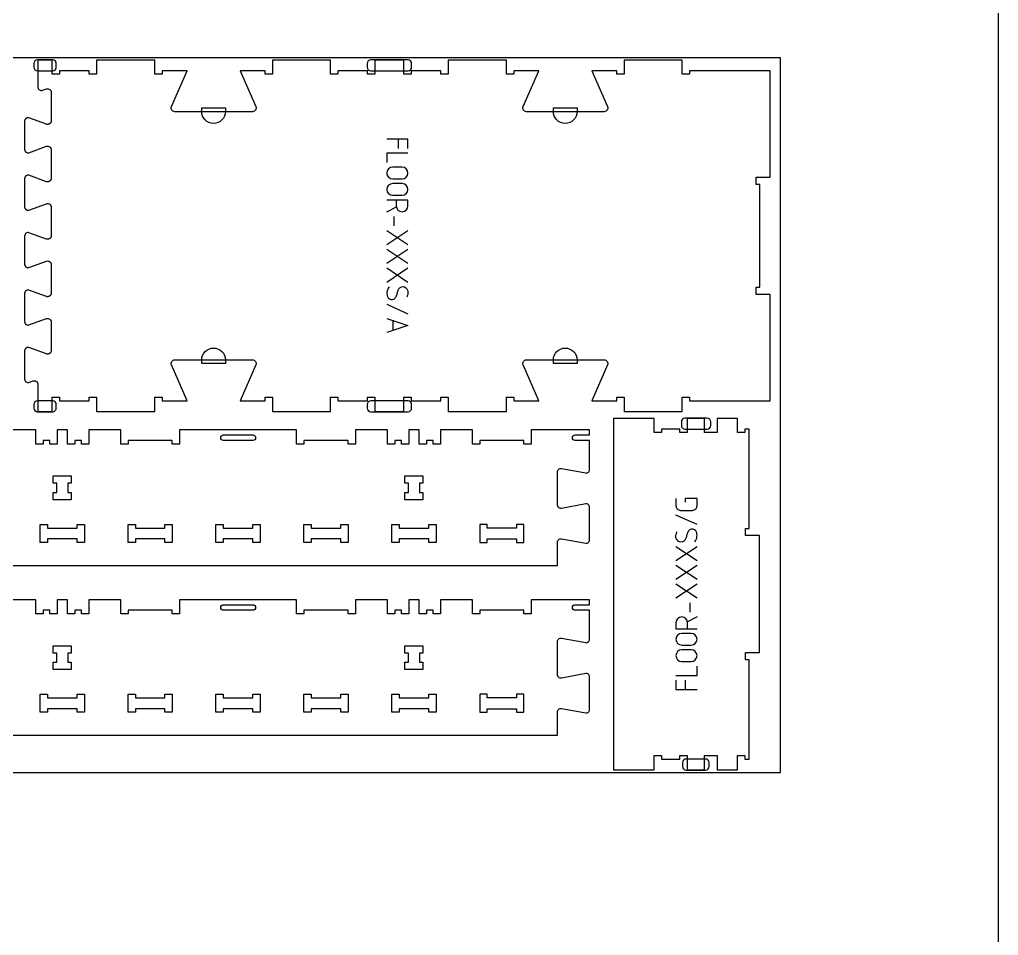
# Model space of a CAD drawing. Extents: x 0 to 12757, y 0 to 30003.
# Drawn here: x 1513 to 3183, y 10398 to 11961 of the extents above; entities that cross this region are included whole.
import ezdxf

# ---------------------------------------------------------------- set-up
doc = ezdxf.new("R2010")
doc.units = 0
for name, color, linetype in [('0_SHEET_SPRUCEPLY_2440X122', 1, 'CONTINUOUS'), ('1_ANYTOOL_1MMDEEP_LABELS_S', 2, 'CONTINUOUS'), ('3_ANYTOOL_CUTTHROUGH_INSID', 4, 'CONTINUOUS'), ('4_ANYTOOL_CUTTHROUGH_OUTSI', 5, 'CONTINUOUS'), ('5_ANYTOOL_HALF_MILL_9MM_IN', 70, 'CONTINUOUS'), ('DONOTCUT', 7, 'CONTINUOUS')]:
    doc.layers.add(name, color=color, linetype=linetype)

msp = doc.modelspace()

# ---------------------------------------------------------------- linework, layer by layer
at = {"layer": '0_SHEET_SPRUCEPLY_2440X122'}
msp.add_lwpolyline([(371.7, 11895.6), (371.7, 10675.6), (2811.7, 10675.6), (2811.7, 11895.6)], close=True, dxfattribs=at)
at = {"layer": '1_ANYTOOL_1MMDEEP_LABELS_S', "color": 2}
for points in [[(2176, 11740.9), (2176, 11756.9), (2140, 11756.9)], [(2160, 11740.9), (2160, 11756.9)], [(2176, 11732.9), (2140, 11732.9), (2140, 11716.9)], [(2140, 11632.9), (2156.2, 11641)], [(2152, 11624.9), (2152, 11608.9)], [(2140, 11576.9), (2176, 11600.9)], [(2140, 11600.9), (2176, 11576.9)], [(2140, 11544.9), (2176, 11568.9)], [(2140, 11568.9), (2176, 11544.9)], [(2140, 11512.9), (2176, 11536.9)], [(2140, 11536.9), (2176, 11512.9)], [(2140, 11474.9), (2176, 11458.9)], [(2140, 11450.9), (2176, 11438.9), (2140, 11426.9)], [(2150, 11447.6), (2150, 11430.2)], [(2669.2, 11099.2), (2633.2, 11115.2)], [(2669.2, 11037.2), (2633.2, 11061.2)], [(2669.2, 11061.2), (2633.2, 11037.2)], [(2669.2, 11005.2), (2633.2, 11029.2)], [(2669.2, 11029.2), (2633.2, 11005.2)], [(2669.2, 10973.2), (2633.2, 10997.2)], [(2669.2, 10997.2), (2633.2, 10973.2)], [(2657.2, 10949.2), (2657.2, 10965.2)], [(2669.2, 10941.2), (2653, 10933.1)], [(2633.2, 10841.2), (2669.2, 10841.2), (2669.2, 10857.2)], [(2633.2, 10833.2), (2633.2, 10817.2), (2669.2, 10817.2)], [(2649.2, 10833.2), (2649.2, 10817.2)]]:
    msp.add_lwpolyline(points, dxfattribs=at)
for points in [[(2150, 11708.9, 1), (2150, 11688.9), (2166, 11688.9, 1), (2166, 11708.9)], [(2150, 11680.9, 1), (2150, 11660.9), (2166, 11660.9, 1), (2166, 11680.9)], [(2659.2, 10893.2, 1), (2659.2, 10913.2), (2643.2, 10913.2, 1), (2643.2, 10893.2)], [(2659.2, 10865.2, 1), (2659.2, 10885.2), (2643.2, 10885.2, 1), (2643.2, 10865.2)]]:
    msp.add_lwpolyline(points, format="xyb", close=True, dxfattribs=at)
for points in [[(2156, 11652.9), (2156, 11642.9, 1), (2176, 11642.9), (2176, 11652.9), (2140, 11652.9)], [(2144, 11504.9, 0.136555), (2140.2, 11495.6, 0.071716), (2140.3, 11490.5, 0.133522), (2142.4, 11485.9, 0.344001), (2151.8, 11483.8, 0.153745), (2155.5, 11487.3, 0.071568), (2157.3, 11492, -0.00912), (2158.6, 11497.1, -0.090615), (2160.8, 11501.7, -0.340346), (2170.2, 11504.5, -0.284273), (2176, 11496.8, -0.092596), (2175.6, 11491.8, -0.017533), (2174, 11486.9)], [(2633.2, 11143.2), (2633.2, 11131.2, 0.414214), (2641.2, 11123.2), (2661.2, 11123.2, 0.414214), (2669.2, 11131.2), (2669.2, 11143.2), (2649.2, 11143.2), (2649.2, 11137.2)], [(2665.2, 11069.2, 0.136555), (2669.1, 11078.5, 0.071716), (2669, 11083.6, 0.133522), (2666.9, 11088.2, 0.344001), (2657.5, 11090.3, 0.153745), (2653.8, 11086.8, 0.071568), (2651.9, 11082.1, -0.00912), (2650.6, 11076.9, -0.090615), (2648.5, 11072.4, -0.340346), (2639.1, 11069.6, -0.284273), (2633.2, 11077.3, -0.092596), (2633.7, 11082.3, -0.017533), (2635.2, 11087.2)], [(2653.2, 10921.2), (2653.2, 10931.2, 1), (2633.2, 10931.2), (2633.2, 10921.2), (2669.2, 10921.2)]]:
    msp.add_lwpolyline(points, format="xyb", dxfattribs=at)
at = {"layer": '3_ANYTOOL_CUTTHROUGH_INSID', "color": 4}
for points in [[(1911.2, 11251.9, -1), (1911.2, 11242.4), (1861.2, 11242.4, -1), (1861.2, 11251.9)], [(1911.2, 10962.2, -1), (1911.2, 10952.7), (1861.2, 10952.7, -1), (1861.2, 10962.2)]]:
    msp.add_lwpolyline(points, format="xyb", close=True, dxfattribs=at)
for points in [[(1601.4, 11141.4), (1570.9, 11141.4), (1570.9, 11153.9), (1576.9, 11153.9), (1576.9, 11169.4), (1570.9, 11169.4), (1570.9, 11181.9), (1601.4, 11181.9), (1601.4, 11169.4), (1595.4, 11169.4), (1595.4, 11153.9), (1601.4, 11153.9)], [(2201.4, 11141.4), (2170.9, 11141.4), (2170.9, 11153.9), (2176.9, 11153.9), (2176.9, 11169.4), (2170.9, 11169.4), (2170.9, 11181.9), (2201.4, 11181.9), (2201.4, 11169.4), (2195.4, 11169.4), (2195.4, 11153.9), (2201.4, 11153.9)], [(1560.9, 11098.9), (1560.9, 11092.9), (1611.4, 11092.9), (1611.4, 11098.9), (1623.9, 11098.9), (1623.9, 11068.4), (1611.4, 11068.4), (1611.4, 11074.4), (1560.9, 11074.4), (1560.9, 11068.4), (1548.4, 11068.4), (1548.4, 11098.9)], [(1761.4, 11092.9), (1761.4, 11098.9), (1773.9, 11098.9), (1773.9, 11068.4), (1761.4, 11068.4), (1761.4, 11074.4), (1710.9, 11074.4), (1710.9, 11068.4), (1698.4, 11068.4), (1698.4, 11098.9), (1710.9, 11098.9), (1710.9, 11092.9)], [(1860.9, 11092.9), (1911.4, 11092.9), (1911.4, 11098.9), (1923.9, 11098.9), (1923.9, 11068.4), (1911.4, 11068.4), (1911.4, 11074.4), (1860.9, 11074.4), (1860.9, 11068.4), (1848.4, 11068.4), (1848.4, 11098.9), (1860.9, 11098.9)], [(2061.4, 11092.9), (2061.4, 11098.9), (2073.9, 11098.9), (2073.9, 11068.4), (2061.4, 11068.4), (2061.4, 11074.4), (2010.9, 11074.4), (2010.9, 11068.4), (1998.4, 11068.4), (1998.4, 11098.9), (2010.9, 11098.9), (2010.9, 11092.9)], [(2160.9, 11098.9), (2160.9, 11092.9), (2211.4, 11092.9), (2211.4, 11098.9), (2223.9, 11098.9), (2223.9, 11068.4), (2211.4, 11068.4), (2211.4, 11074.4), (2160.9, 11074.4), (2160.9, 11068.4), (2148.4, 11068.4), (2148.4, 11098.9)], [(2310.9, 11068.4), (2310.9, 11074.4), (2361.4, 11074.4), (2361.4, 11068.4), (2373.9, 11068.4), (2373.9, 11098.9), (2361.4, 11098.9), (2361.4, 11092.9), (2310.9, 11092.9), (2310.9, 11098.9), (2298.4, 11098.9), (2298.4, 11068.4)], [(1601.4, 10851.7), (1570.9, 10851.7), (1570.9, 10864.2), (1576.9, 10864.2), (1576.9, 10879.7), (1570.9, 10879.7), (1570.9, 10892.2), (1601.4, 10892.2), (1601.4, 10879.7), (1595.4, 10879.7), (1595.4, 10864.2), (1601.4, 10864.2)], [(2201.4, 10851.7), (2170.9, 10851.7), (2170.9, 10864.2), (2176.9, 10864.2), (2176.9, 10879.7), (2170.9, 10879.7), (2170.9, 10892.2), (2201.4, 10892.2), (2201.4, 10879.7), (2195.4, 10879.7), (2195.4, 10864.2), (2201.4, 10864.2)], [(1560.9, 10809.2), (1560.9, 10803.2), (1611.4, 10803.2), (1611.4, 10809.2), (1623.9, 10809.2), (1623.9, 10778.7), (1611.4, 10778.7), (1611.4, 10784.7), (1560.9, 10784.7), (1560.9, 10778.7), (1548.4, 10778.7), (1548.4, 10809.2)], [(1761.4, 10803.2), (1761.4, 10809.2), (1773.9, 10809.2), (1773.9, 10778.7), (1761.4, 10778.7), (1761.4, 10784.7), (1710.9, 10784.7), (1710.9, 10778.7), (1698.4, 10778.7), (1698.4, 10809.2), (1710.9, 10809.2), (1710.9, 10803.2)], [(1860.9, 10803.2), (1911.4, 10803.2), (1911.4, 10809.2), (1923.9, 10809.2), (1923.9, 10778.7), (1911.4, 10778.7), (1911.4, 10784.7), (1860.9, 10784.7), (1860.9, 10778.7), (1848.4, 10778.7), (1848.4, 10809.2), (1860.9, 10809.2)], [(2061.4, 10803.2), (2061.4, 10809.2), (2073.9, 10809.2), (2073.9, 10778.7), (2061.4, 10778.7), (2061.4, 10784.7), (2010.9, 10784.7), (2010.9, 10778.7), (1998.4, 10778.7), (1998.4, 10809.2), (2010.9, 10809.2), (2010.9, 10803.2)], [(2160.9, 10809.2), (2160.9, 10803.2), (2211.4, 10803.2), (2211.4, 10809.2), (2223.9, 10809.2), (2223.9, 10778.7), (2211.4, 10778.7), (2211.4, 10784.7), (2160.9, 10784.7), (2160.9, 10778.7), (2148.4, 10778.7), (2148.4, 10809.2)], [(2310.9, 10778.7), (2310.9, 10784.7), (2361.4, 10784.7), (2361.4, 10778.7), (2373.9, 10778.7), (2373.9, 10809.2), (2361.4, 10809.2), (2361.4, 10803.2), (2310.9, 10803.2), (2310.9, 10809.2), (2298.4, 10809.2), (2298.4, 10778.7)]]:
    msp.add_lwpolyline(points, close=True, dxfattribs=at)
at = {"layer": '4_ANYTOOL_CUTTHROUGH_OUTSI', "color": 5}
msp.add_lwpolyline([(1529.4, 11341.6), (1536.2, 11344.1, -0.522088), (1544.6, 11338.2), (1544.6, 11292.1), (1569.1, 11292.1), (1569.1, 11316.1), (1581.6, 11316.1), (1581.6, 11310.1), (1632.1, 11310.1), (1632.1, 11316.1), (1644.6, 11316.1), (1644.6, 11292.1), (1744.1, 11292.1), (1744.1, 11316.1), (1756.6, 11316.1), (1756.6, 11310.1), (1799, 11310.1), (1772.4, 11371.4), (1772.4, 11371.4, -0.539734), (1778.2, 11380.1), (1910.6, 11380.1, -0.539734), (1916.3, 11371.4), (1889.7, 11310.1), (1932.1, 11310.1), (1932.1, 11316.1), (1944.6, 11316.1), (1944.6, 11292.1), (2044.1, 11292.1), (2044.1, 11316.1), (2056.6, 11316.1), (2056.6, 11310.1), (2107.1, 11310.1), (2107.1, 11316.1), (2119.6, 11316.1), (2119.6, 11292.1), (2169.1, 11292.1), (2169.1, 11316.1), (2181.6, 11316.1), (2181.6, 11310.1), (2232.1, 11310.1), (2232.1, 11316.1), (2244.6, 11316.1), (2244.6, 11292.1), (2344.1, 11292.1), (2344.1, 11316.1), (2356.6, 11316.1), (2356.6, 11310.1), (2399, 11310.1), (2372.4, 11371.4), (2372.4, 11371.4, -0.539734), (2378.2, 11380.1), (2510.6, 11380.1, -0.539734), (2516.3, 11371.4), (2489.7, 11310.1), (2532.1, 11310.1), (2532.1, 11316.1), (2544.6, 11316.1), (2544.6, 11292.1), (2644.1, 11292.1), (2644.1, 11316.1), (2656.6, 11316.1), (2656.6, 11310.1), (2794.1, 11310.1), (2794.1, 11491.6), (2770.1, 11491.6), (2770.1, 11504.1), (2776.1, 11504.1), (2776.1, 11679.6), (2770.1, 11679.6), (2770.1, 11692.1), (2794.1, 11692.1), (2794.1, 11873.6), (2656.6, 11873.6), (2656.6, 11867.6), (2644.1, 11867.6), (2644.1, 11891.6), (2544.6, 11891.6), (2544.6, 11867.6), (2532.1, 11867.6), (2532.1, 11873.6), (2489.7, 11873.6), (2516.3, 11812.3), (2516.3, 11812.3, -0.539734), (2510.6, 11803.6), (2378.2, 11803.6, -0.539734), (2372.4, 11812.3), (2399, 11873.6), (2356.6, 11873.6), (2356.6, 11867.6), (2344.1, 11867.6), (2344.1, 11891.6), (2244.6, 11891.6), (2244.6, 11867.6), (2232.1, 11867.6), (2232.1, 11873.6), (2181.6, 11873.6), (2181.6, 11867.6), (2169.1, 11867.6), (2169.1, 11891.6), (2119.6, 11891.6), (2119.6, 11867.6), (2107.1, 11867.6), (2107.1, 11873.6), (2056.6, 11873.6), (2056.6, 11867.6), (2044.1, 11867.6), (2044.1, 11891.6), (1944.6, 11891.6), (1944.6, 11867.6), (1932.1, 11867.6), (1932.1, 11873.6), (1889.7, 11873.6), (1916.3, 11812.3), (1916.3, 11812.3, -0.539734), (1910.6, 11803.6), (1778.2, 11803.6, -0.539734), (1772.4, 11812.3), (1799, 11873.6), (1756.6, 11873.6), (1756.6, 11867.6), (1744.1, 11867.6), (1744.1, 11891.6), (1644.6, 11891.6), (1644.6, 11867.6), (1632.1, 11867.6), (1632.1, 11873.6), (1581.6, 11873.6), (1581.6, 11867.6), (1569.1, 11867.6), (1569.1, 11891.6), (1544.6, 11891.6), (1544.6, 11845.5), (1544.6, 11845.5, 0.522087), (1552.4, 11840.1), (1559.2, 11842.6), (1559.2, 11842.6), (1559.2, 11842.6, -0.237079), (1564.7, 11841.6), (1564.8, 11841.5), (1565, 11841.4), (1565.1, 11841.3), (1565.3, 11841.2), (1565.4, 11841), (1565.5, 11840.9), (1565.6, 11840.8), (1565.8, 11840.6), (1565.9, 11840.5), (1566, 11840.4), (1566.1, 11840.2), (1566.2, 11840.1), (1566.3, 11839.9), (1566.4, 11839.7), (1566.5, 11839.6), (1566.6, 11839.4), (1566.6, 11839.3), (1566.7, 11839.1), (1566.8, 11838.9), (1566.9, 11838.7), (1566.9, 11838.6), (1567, 11838.4), (1567, 11838.2), (1567.1, 11838), (1567.1, 11837.9), (1567.1, 11837.7), (1567.2, 11837.5), (1567.2, 11837.3), (1567.2, 11837.1), (1567.2, 11837), (1567.2, 11836.8), (1567.2, 11836.6), (1567.2, 11788.1), (1567.2, 11787.9), (1567.2, 11787.8), (1567.2, 11787.6), (1567.2, 11787.4), (1567.2, 11787.2), (1567.1, 11787), (1567.1, 11786.9), (1567.1, 11786.7), (1567, 11786.5), (1567, 11786.3), (1566.9, 11786.2), (1566.9, 11786), (1566.8, 11785.8), (1566.7, 11785.6), (1566.6, 11785.5), (1566.6, 11785.3), (1566.5, 11785.1), (1566.4, 11785), (1566.3, 11784.8), (1566.2, 11784.7), (1566.1, 11784.5), (1566, 11784.4), (1565.9, 11784.2), (1565.8, 11784.1), (1565.6, 11783.9), (1565.5, 11783.8), (1565.4, 11783.7), (1565.3, 11783.5), (1565.1, 11783.4), (1565, 11783.3), (1564.8, 11783.2), (1564.7, 11783.1), (1564.6, 11783), (1564.4, 11782.9), (1564.3, 11782.8), (1564.1, 11782.7), (1564, 11782.6), (1563.8, 11782.5), (1563.6, 11782.5), (1563.5, 11782.4), (1563.3, 11782.3), (1563.1, 11782.2), (1563, 11782.2), (1562.8, 11782.1), (1562.6, 11782.1), (1562.4, 11782), (1562.2, 11782), (1562.1, 11782), (1561.9, 11781.9), (1561.7, 11781.9), (1561.5, 11781.9), (1561.3, 11781.9), (1561.1, 11781.9), (1561, 11781.9), (1560.8, 11781.9), (1560.6, 11781.9), (1560.4, 11781.9), (1560.2, 11781.9), (1560, 11781.9), (1559.9, 11782), (1559.7, 11782), (1559.5, 11782), (1559.4, 11782.1), (1559.2, 11782.1), (1559.2, 11782.1), (1529.4, 11793.1), (1529.4, 11793.1, 0.236725), (1524.3, 11792.2), (1524.2, 11792.1), (1524.1, 11792), (1523.9, 11791.9), (1523.8, 11791.8), (1523.7, 11791.7), (1523.6, 11791.6), (1523.5, 11791.5), (1523.4, 11791.3), (1523.3, 11791.2), (1523.2, 11791.1), (1523.1, 11790.9), (1523, 11790.8), (1522.9, 11790.6), (1522.8, 11790.5), (1522.7, 11790.3), (1522.6, 11790.2), (1522.5, 11790), (1522.5, 11789.9), (1522.4, 11789.7), (1522.3, 11789.6), (1522.3, 11789.4), (1522.2, 11789.2), (1522.2, 11789.1), (1522.2, 11788.9), (1522.1, 11788.8), (1522.1, 11788.6), (1522.1, 11788.4), (1522, 11788.3), (1522, 11788.1), (1522, 11787.9), (1522, 11787.8), (1522, 11787.6), (1522, 11739.1), (1522, 11738.9), (1522, 11738.8), (1522, 11738.6), (1522, 11738.5), (1522.1, 11738.3), (1522.1, 11738.1), (1522.1, 11738), (1522.2, 11737.8), (1522.2, 11737.6), (1522.2, 11737.5), (1522.3, 11737.3), (1522.3, 11737.2), (1522.4, 11737), (1522.5, 11736.8), (1522.5, 11736.7), (1522.6, 11736.5), (1522.7, 11736.4), (1522.8, 11736.2), (1522.9, 11736.1), (1523, 11735.9), (1523.1, 11735.8), (1523.2, 11735.7), (1523.3, 11735.5), (1523.4, 11735.4), (1523.5, 11735.3), (1523.6, 11735.1), (1523.7, 11735), (1523.8, 11734.9), (1523.9, 11734.8), (1524.1, 11734.7), (1524.2, 11734.6), (1524.3, 11734.5, 0.236725), (1529.4, 11733.6), (1559.2, 11744.6), (1559.2, 11744.6), (1559.2, 11744.6, -0.237079), (1564.7, 11743.6), (1564.8, 11743.5), (1565, 11743.4), (1565.1, 11743.3), (1565.3, 11743.2), (1565.4, 11743), (1565.5, 11742.9), (1565.6, 11742.8), (1565.8, 11742.6), (1565.9, 11742.5), (1566, 11742.4), (1566.1, 11742.2), (1566.2, 11742.1), (1566.3, 11741.9), (1566.4, 11741.7), (1566.5, 11741.6), (1566.6, 11741.4), (1566.6, 11741.3), (1566.7, 11741.1), (1566.8, 11740.9), (1566.9, 11740.7), (1566.9, 11740.6), (1567, 11740.4), (1567, 11740.2), (1567.1, 11740), (1567.1, 11739.9), (1567.1, 11739.7), (1567.2, 11739.5), (1567.2, 11739.3), (1567.2, 11739.1), (1567.2, 11739), (1567.2, 11738.8), (1567.2, 11738.6), (1567.2, 11690.1), (1567.2, 11689.9), (1567.2, 11689.8), (1567.2, 11689.6), (1567.2, 11689.4), (1567.2, 11689.2), (1567.1, 11689), (1567.1, 11688.9), (1567.1, 11688.7), (1567, 11688.5), (1567, 11688.3), (1566.9, 11688.2), (1566.9, 11688), (1566.8, 11687.8), (1566.7, 11687.6), (1566.6, 11687.5), (1566.6, 11687.3), (1566.5, 11687.1), (1566.4, 11687), (1566.3, 11686.8), (1566.2, 11686.7), (1566.1, 11686.5), (1566, 11686.4), (1565.9, 11686.2), (1565.8, 11686.1), (1565.6, 11685.9), (1565.5, 11685.8), (1565.4, 11685.7), (1565.3, 11685.5), (1565.1, 11685.4), (1565, 11685.3), (1564.8, 11685.2), (1564.7, 11685.1), (1564.6, 11685), (1564.4, 11684.9), (1564.3, 11684.8), (1564.1, 11684.7), (1564, 11684.6), (1563.8, 11684.5), (1563.6, 11684.5), (1563.5, 11684.4), (1563.3, 11684.3), (1563.1, 11684.2), (1563, 11684.2), (1562.8, 11684.1), (1562.6, 11684.1), (1562.4, 11684), (1562.2, 11684), (1562.1, 11684), (1561.9, 11683.9), (1561.7, 11683.9), (1561.5, 11683.9), (1561.3, 11683.9), (1561.1, 11683.9), (1561, 11683.9), (1560.8, 11683.9), (1560.6, 11683.9), (1560.4, 11683.9), (1560.2, 11683.9), (1560, 11683.9), (1559.9, 11684), (1559.7, 11684), (1559.5, 11684), (1559.4, 11684.1), (1559.2, 11684.1), (1559.2, 11684.1), (1559.2, 11684.1), (1529.4, 11695.1), (1529.4, 11695.1, 0.236725), (1524.3, 11694.2), (1524.2, 11694.1), (1524.1, 11694), (1523.9, 11693.9), (1523.8, 11693.8), (1523.7, 11693.7), (1523.6, 11693.6), (1523.5, 11693.5), (1523.4, 11693.3), (1523.3, 11693.2), (1523.2, 11693.1), (1523.1, 11692.9), (1523, 11692.8), (1522.9, 11692.6), (1522.8, 11692.5), (1522.7, 11692.3), (1522.6, 11692.2), (1522.5, 11692), (1522.5, 11691.9), (1522.4, 11691.7), (1522.3, 11691.6), (1522.3, 11691.4), (1522.2, 11691.2), (1522.2, 11691.1), (1522.2, 11690.9), (1522.1, 11690.8), (1522.1, 11690.6), (1522.1, 11690.4), (1522, 11690.3), (1522, 11690.1), (1522, 11689.9), (1522, 11689.8), (1522, 11689.6), (1522, 11641.1), (1522, 11640.9), (1522, 11640.8), (1522, 11640.6), (1522, 11640.5), (1522.1, 11640.3), (1522.1, 11640.1), (1522.1, 11640), (1522.2, 11639.8), (1522.2, 11639.6), (1522.2, 11639.5), (1522.3, 11639.3), (1522.3, 11639.2), (1522.4, 11639), (1522.5, 11638.8), (1522.5, 11638.7), (1522.6, 11638.5), (1522.7, 11638.4), (1522.8, 11638.2), (1522.9, 11638.1), (1523, 11637.9), (1523.1, 11637.8), (1523.2, 11637.7), (1523.3, 11637.5), (1523.4, 11637.4), (1523.5, 11637.3), (1523.6, 11637.1), (1523.7, 11637), (1523.8, 11636.9), (1523.9, 11636.8), (1524.1, 11636.7), (1524.2, 11636.6), (1524.3, 11636.5, 0.236725), (1529.4, 11635.6), (1559.2, 11646.6), (1559.2, 11646.6), (1559.2, 11646.6, -0.237079), (1564.7, 11645.6), (1564.8, 11645.5), (1565, 11645.4), (1565.1, 11645.3), (1565.3, 11645.2), (1565.4, 11645), (1565.5, 11644.9), (1565.6, 11644.8), (1565.8, 11644.6), (1565.9, 11644.5), (1566, 11644.4), (1566.1, 11644.2), (1566.2, 11644.1), (1566.3, 11643.9), (1566.4, 11643.7), (1566.5, 11643.6), (1566.6, 11643.4), (1566.6, 11643.3), (1566.7, 11643.1), (1566.8, 11642.9), (1566.9, 11642.7), (1566.9, 11642.6), (1567, 11642.4), (1567, 11642.2), (1567.1, 11642), (1567.1, 11641.9), (1567.1, 11641.7), (1567.2, 11641.5), (1567.2, 11641.3), (1567.2, 11641.1), (1567.2, 11641), (1567.2, 11640.8), (1567.2, 11640.6), (1567.2, 11592.1), (1567.2, 11591.9), (1567.2, 11591.8), (1567.2, 11591.6), (1567.2, 11591.4), (1567.2, 11591.2), (1567.1, 11591), (1567.1, 11590.9), (1567.1, 11590.7), (1567, 11590.5), (1567, 11590.3), (1566.9, 11590.2), (1566.9, 11590), (1566.8, 11589.8), (1566.7, 11589.6), (1566.6, 11589.5), (1566.6, 11589.3), (1566.5, 11589.1), (1566.4, 11589), (1566.3, 11588.8), (1566.2, 11588.7), (1566.1, 11588.5), (1566, 11588.4), (1565.9, 11588.2), (1565.8, 11588.1), (1565.6, 11587.9), (1565.5, 11587.8), (1565.4, 11587.7), (1565.3, 11587.5), (1565.1, 11587.4), (1565, 11587.3), (1564.8, 11587.2), (1564.7, 11587.1), (1564.6, 11587), (1564.4, 11586.9), (1564.3, 11586.8), (1564.1, 11586.7), (1564, 11586.6), (1563.8, 11586.5), (1563.6, 11586.5), (1563.5, 11586.4), (1563.3, 11586.3), (1563.1, 11586.2), (1563, 11586.2), (1562.8, 11586.1), (1562.6, 11586.1), (1562.4, 11586), (1562.2, 11586), (1562.1, 11586), (1561.9, 11585.9), (1561.7, 11585.9), (1561.5, 11585.9), (1561.3, 11585.9), (1561.1, 11585.9), (1561, 11585.9), (1560.8, 11585.9), (1560.6, 11585.9), (1560.4, 11585.9), (1560.2, 11585.9), (1560, 11585.9), (1559.9, 11586), (1559.7, 11586), (1559.5, 11586), (1559.4, 11586.1), (1559.2, 11586.1), (1559.2, 11586.1), (1529.4, 11597.1), (1529.4, 11597.1, 0.236725), (1524.3, 11596.2), (1524.2, 11596.1), (1524.1, 11596), (1523.9, 11595.9), (1523.8, 11595.8), (1523.7, 11595.7), (1523.6, 11595.6), (1523.5, 11595.5), (1523.4, 11595.3), (1523.3, 11595.2), (1523.2, 11595.1), (1523.1, 11594.9), (1523, 11594.8), (1522.9, 11594.6), (1522.8, 11594.5), (1522.7, 11594.3), (1522.6, 11594.2), (1522.5, 11594), (1522.5, 11593.9), (1522.4, 11593.7), (1522.3, 11593.6), (1522.3, 11593.4), (1522.2, 11593.2), (1522.2, 11593.1), (1522.2, 11592.9), (1522.1, 11592.8), (1522.1, 11592.6), (1522.1, 11592.4), (1522, 11592.3), (1522, 11592.1), (1522, 11591.9), (1522, 11591.8), (1522, 11591.6), (1522, 11543.1), (1522, 11542.9), (1522, 11542.8), (1522, 11542.6), (1522, 11542.5), (1522.1, 11542.3), (1522.1, 11542.1), (1522.1, 11542), (1522.2, 11541.8), (1522.2, 11541.6), (1522.2, 11541.5), (1522.3, 11541.3), (1522.3, 11541.2), (1522.4, 11541), (1522.5, 11540.8), (1522.5, 11540.7), (1522.6, 11540.5), (1522.7, 11540.4), (1522.8, 11540.2), (1522.9, 11540.1), (1523, 11539.9), (1523.1, 11539.8), (1523.2, 11539.7), (1523.3, 11539.5), (1523.4, 11539.4), (1523.5, 11539.3), (1523.6, 11539.1), (1523.7, 11539), (1523.8, 11538.9), (1523.9, 11538.8), (1524.1, 11538.7), (1524.2, 11538.6), (1524.3, 11538.5, 0.236725), (1529.4, 11537.6), (1559.2, 11548.6), (1559.2, 11548.6), (1559.2, 11548.6, -0.237079), (1564.7, 11547.6), (1564.8, 11547.5), (1565, 11547.4), (1565.1, 11547.3), (1565.3, 11547.2), (1565.4, 11547), (1565.5, 11546.9), (1565.6, 11546.8), (1565.8, 11546.6), (1565.9, 11546.5), (1566, 11546.4), (1566.1, 11546.2), (1566.2, 11546.1), (1566.3, 11545.9), (1566.4, 11545.7), (1566.5, 11545.6), (1566.6, 11545.4), (1566.6, 11545.3), (1566.7, 11545.1), (1566.8, 11544.9), (1566.9, 11544.7), (1566.9, 11544.6), (1567, 11544.4), (1567, 11544.2), (1567.1, 11544), (1567.1, 11543.9), (1567.1, 11543.7), (1567.2, 11543.5), (1567.2, 11543.3), (1567.2, 11543.1), (1567.2, 11543), (1567.2, 11542.8), (1567.2, 11542.6), (1567.2, 11494.1), (1567.2, 11493.9), (1567.2, 11493.8), (1567.2, 11493.6), (1567.2, 11493.4), (1567.2, 11493.2), (1567.1, 11493), (1567.1, 11492.9), (1567.1, 11492.7), (1567, 11492.5), (1567, 11492.3), (1566.9, 11492.2), (1566.9, 11492), (1566.8, 11491.8), (1566.7, 11491.6), (1566.6, 11491.5), (1566.6, 11491.3), (1566.5, 11491.1), (1566.4, 11491), (1566.3, 11490.8), (1566.2, 11490.7), (1566.1, 11490.5), (1566, 11490.4), (1565.9, 11490.2), (1565.8, 11490.1), (1565.6, 11489.9), (1565.5, 11489.8), (1565.4, 11489.7), (1565.3, 11489.5), (1565.1, 11489.4), (1565, 11489.3), (1564.8, 11489.2), (1564.7, 11489.1), (1564.6, 11489), (1564.4, 11488.9), (1564.3, 11488.8), (1564.1, 11488.7), (1564, 11488.6), (1563.8, 11488.5), (1563.6, 11488.5), (1563.5, 11488.4), (1563.3, 11488.3), (1563.1, 11488.2), (1563, 11488.2), (1562.8, 11488.1), (1562.6, 11488.1), (1562.4, 11488), (1562.2, 11488), (1562.1, 11488), (1561.9, 11487.9), (1561.7, 11487.9), (1561.5, 11487.9), (1561.3, 11487.9), (1561.1, 11487.9), (1561, 11487.9), (1560.8, 11487.9), (1560.6, 11487.9), (1560.4, 11487.9), (1560.2, 11487.9), (1560, 11487.9), (1559.9, 11488), (1559.7, 11488), (1559.5, 11488), (1559.4, 11488.1), (1559.2, 11488.1), (1559.2, 11488.1), (1559.2, 11488.1), (1529.4, 11499.1), (1529.4, 11499.1, 0.236725), (1524.3, 11498.2), (1524.2, 11498.1), (1524.1, 11498), (1523.9, 11497.9), (1523.8, 11497.8), (1523.7, 11497.7), (1523.6, 11497.6), (1523.5, 11497.5), (1523.4, 11497.3), (1523.3, 11497.2), (1523.2, 11497.1), (1523.1, 11496.9), (1523, 11496.8), (1522.9, 11496.6), (1522.8, 11496.5), (1522.7, 11496.3), (1522.6, 11496.2), (1522.5, 11496), (1522.5, 11495.9), (1522.4, 11495.7), (1522.3, 11495.6), (1522.3, 11495.4), (1522.2, 11495.2), (1522.2, 11495.1), (1522.2, 11494.9), (1522.1, 11494.8), (1522.1, 11494.6), (1522.1, 11494.4), (1522, 11494.3), (1522, 11494.1), (1522, 11493.9), (1522, 11493.8), (1522, 11493.6), (1522, 11445.1), (1522, 11444.9), (1522, 11444.8), (1522, 11444.6), (1522, 11444.5), (1522.1, 11444.3), (1522.1, 11444.1), (1522.1, 11444), (1522.2, 11443.8), (1522.2, 11443.6), (1522.2, 11443.5), (1522.3, 11443.3), (1522.3, 11443.2), (1522.4, 11443), (1522.5, 11442.8), (1522.5, 11442.7), (1522.6, 11442.5), (1522.7, 11442.4), (1522.8, 11442.2), (1522.9, 11442.1), (1523, 11441.9), (1523.1, 11441.8), (1523.2, 11441.7), (1523.3, 11441.5), (1523.4, 11441.4), (1523.5, 11441.3), (1523.6, 11441.1), (1523.7, 11441), (1523.8, 11440.9), (1523.9, 11440.8), (1524.1, 11440.7), (1524.2, 11440.6), (1524.3, 11440.5, 0.236725), (1529.4, 11439.6), (1559.2, 11450.6), (1559.2, 11450.6), (1559.2, 11450.6, -0.237079), (1564.7, 11449.6), (1564.8, 11449.5), (1565, 11449.4), (1565.1, 11449.3), (1565.3, 11449.2), (1565.4, 11449), (1565.5, 11448.9), (1565.6, 11448.8), (1565.8, 11448.6), (1565.9, 11448.5), (1566, 11448.4), (1566.1, 11448.2), (1566.2, 11448.1), (1566.3, 11447.9), (1566.4, 11447.7), (1566.5, 11447.6), (1566.6, 11447.4), (1566.6, 11447.3), (1566.7, 11447.1), (1566.8, 11446.9), (1566.9, 11446.7), (1566.9, 11446.6), (1567, 11446.4), (1567, 11446.2), (1567.1, 11446), (1567.1, 11445.9), (1567.1, 11445.7), (1567.2, 11445.5), (1567.2, 11445.3), (1567.2, 11445.1), (1567.2, 11445), (1567.2, 11444.8), (1567.2, 11444.6), (1567.2, 11396.1), (1567.2, 11395.9), (1567.2, 11395.8), (1567.2, 11395.6), (1567.2, 11395.4), (1567.2, 11395.2), (1567.1, 11395), (1567.1, 11394.9), (1567.1, 11394.7), (1567, 11394.5), (1567, 11394.3), (1566.9, 11394.2), (1566.9, 11394), (1566.8, 11393.8), (1566.7, 11393.6), (1566.6, 11393.5), (1566.6, 11393.3), (1566.5, 11393.1), (1566.4, 11393), (1566.3, 11392.8), (1566.2, 11392.7), (1566.1, 11392.5), (1566, 11392.4), (1565.9, 11392.2), (1565.8, 11392.1), (1565.6, 11391.9), (1565.5, 11391.8), (1565.4, 11391.7), (1565.3, 11391.5), (1565.1, 11391.4), (1565, 11391.3), (1564.8, 11391.2), (1564.7, 11391.1), (1564.6, 11391), (1564.4, 11390.9), (1564.3, 11390.8), (1564.1, 11390.7), (1564, 11390.6), (1563.8, 11390.5), (1563.6, 11390.5), (1563.5, 11390.4), (1563.3, 11390.3), (1563.1, 11390.2), (1563, 11390.2), (1562.8, 11390.1), (1562.6, 11390.1), (1562.4, 11390), (1562.2, 11390), (1562.1, 11390), (1561.9, 11389.9), (1561.7, 11389.9), (1561.5, 11389.9), (1561.3, 11389.9), (1561.1, 11389.9), (1561, 11389.9), (1560.8, 11389.9), (1560.6, 11389.9), (1560.4, 11389.9), (1560.2, 11389.9), (1560, 11389.9), (1559.9, 11390), (1559.7, 11390), (1559.5, 11390), (1559.4, 11390.1), (1559.2, 11390.1), (1559.2, 11390.1), (1559.2, 11390.1), (1529.4, 11401.1), (1529.4, 11401.1, 0.236725), (1524.3, 11400.2), (1524.2, 11400.1), (1524.1, 11400), (1523.9, 11399.9), (1523.8, 11399.8), (1523.7, 11399.7), (1523.6, 11399.6), (1523.5, 11399.5), (1523.4, 11399.3), (1523.3, 11399.2), (1523.2, 11399.1), (1523.1, 11398.9), (1523, 11398.8), (1522.9, 11398.6), (1522.8, 11398.5), (1522.7, 11398.3), (1522.6, 11398.2), (1522.5, 11398), (1522.5, 11397.9), (1522.4, 11397.7), (1522.3, 11397.6), (1522.3, 11397.4), (1522.2, 11397.2), (1522.2, 11397.1), (1522.2, 11396.9), (1522.1, 11396.8), (1522.1, 11396.6), (1522.1, 11396.4), (1522, 11396.3), (1522, 11396.1), (1522, 11395.9), (1522, 11395.8), (1522, 11395.6), (1522, 11347.1), (1522, 11346.9), (1522, 11346.8), (1522, 11346.6), (1522, 11346.5), (1522.1, 11346.3), (1522.1, 11346.1), (1522.1, 11346), (1522.2, 11345.8), (1522.2, 11345.6), (1522.2, 11345.5), (1522.3, 11345.3), (1522.3, 11345.2), (1522.4, 11345), (1522.5, 11344.8), (1522.5, 11344.7), (1522.6, 11344.5), (1522.7, 11344.4), (1522.8, 11344.2), (1522.9, 11344.1), (1523, 11343.9), (1523.1, 11343.8), (1523.2, 11343.7), (1523.3, 11343.5), (1523.4, 11343.4), (1523.5, 11343.3), (1523.6, 11343.1), (1523.7, 11343), (1523.8, 11342.9), (1523.9, 11342.8), (1524.1, 11342.7), (1524.2, 11342.6), (1524.3, 11342.5, 0.236725)], format="xyb", close=True, dxfattribs=at)
for points in [[(636.4, 11028.9), (2430.9, 11028.9), (2430.9, 11068.5), (2430.9, 11068.5, -0.463455), (2438.2, 11074.7), (2438.2, 11074.7), (2438.2, 11074.7), (2438.2, 11074.7), (2479.3, 11067, 0.220352), (2483.9, 11068.3, 0.220464), (2485.9, 11072.7), (2485.9, 11128.5, 0.220464), (2483.9, 11132.9, 0.220352), (2479.3, 11134.2), (2438.2, 11126.5), (2438.2, 11126.5), (2438.2, 11126.5), (2438.2, 11126.5, -0.463455), (2430.9, 11132.7), (2430.9, 11188.5, -0.463455), (2438.2, 11194.7), (2438.2, 11194.7), (2438.2, 11194.7), (2438.2, 11194.7), (2479.3, 11187, 0.220352), (2483.9, 11188.3, 0.220464), (2485.9, 11192.7), (2485.9, 11242.4), (2461.2, 11242.4), (2461.2, 11242.4, -1), (2461.2, 11251.9), (2485.9, 11251.9), (2485.9, 11260.4), (2386.4, 11260.4), (2386.4, 11236.4), (2373.9, 11236.4), (2373.9, 11242.4), (2298.4, 11242.4), (2298.4, 11236.4), (2285.9, 11236.4), (2285.9, 11260.4), (2231.4, 11260.4), (2231.4, 11236.4), (2218.9, 11236.4), (2218.9, 11242.4), (2207.4, 11242.4), (2207.4, 11236.4), (2194.9, 11236.4), (2194.9, 11260.4), (2177.4, 11260.4), (2177.4, 11236.4), (2164.9, 11236.4), (2164.9, 11242.4), (2153.4, 11242.4), (2153.4, 11236.4), (2153.2, 11236.4), (2153.2, 11236.4), (2140.9, 11236.4), (2140.9, 11260.4), (2086.4, 11260.4), (2086.4, 11236.4), (2073.9, 11236.4), (2073.9, 11242.4), (1998.4, 11242.4), (1998.4, 11236.4), (1985.9, 11236.4), (1985.9, 11260.4), (1786.4, 11260.4), (1786.4, 11236.4), (1773.9, 11236.4), (1773.9, 11242.4), (1698.4, 11242.4), (1698.4, 11236.4), (1685.9, 11236.4), (1685.9, 11260.4), (1631.4, 11260.4), (1631.4, 11236.4), (1618.9, 11236.4), (1618.9, 11242.4), (1607.4, 11242.4), (1607.4, 11236.4), (1594.9, 11236.4), (1594.9, 11260.4), (1577.4, 11260.4), (1577.4, 11236.4), (1564.9, 11236.4), (1564.9, 11242.4), (1553.4, 11242.4), (1553.4, 11236.4), (1540.9, 11236.4), (1540.9, 11260.4), (1486.4, 11260.4)], [(636.4, 10739.2), (2430.9, 10739.2), (2430.9, 10778.9), (2430.9, 10778.9, -0.463455), (2438.2, 10785.1), (2438.2, 10785.1), (2438.2, 10785.1), (2438.2, 10785.1), (2479.3, 10777.4, 0.220352), (2483.9, 10778.7, 0.220464), (2485.9, 10783.1), (2485.9, 10838.9, 0.220464), (2483.9, 10843.3, 0.220352), (2479.3, 10844.6), (2438.2, 10836.9), (2438.2, 10836.9), (2438.2, 10836.9), (2438.2, 10836.9, -0.463455), (2430.9, 10843.1), (2430.9, 10898.9, -0.463455), (2438.2, 10905.1), (2438.2, 10905.1), (2438.2, 10905.1), (2438.2, 10905.1), (2479.3, 10897.4, 0.220352), (2483.9, 10898.7, 0.220464), (2485.9, 10903.1), (2485.9, 10952.7), (2461.2, 10952.7), (2461.2, 10952.7, -1), (2461.2, 10962.2), (2485.9, 10962.2), (2485.9, 10970.7), (2386.4, 10970.7), (2386.4, 10946.7), (2373.9, 10946.7), (2373.9, 10952.7), (2298.4, 10952.7), (2298.4, 10946.7), (2285.9, 10946.7), (2285.9, 10970.7), (2231.4, 10970.7), (2231.4, 10946.7), (2218.9, 10946.7), (2218.9, 10952.7), (2207.4, 10952.7), (2207.4, 10946.7), (2194.9, 10946.7), (2194.9, 10970.7), (2177.4, 10970.7), (2177.4, 10946.7), (2164.9, 10946.7), (2164.9, 10952.7), (2153.4, 10952.7), (2153.4, 10946.7), (2153.2, 10946.7), (2153.2, 10946.7), (2140.9, 10946.7), (2140.9, 10970.7), (2086.4, 10970.7), (2086.4, 10946.7), (2073.9, 10946.7), (2073.9, 10952.7), (1998.4, 10952.7), (1998.4, 10946.7), (1985.9, 10946.7), (1985.9, 10970.7), (1786.4, 10970.7), (1786.4, 10946.7), (1773.9, 10946.7), (1773.9, 10952.7), (1698.4, 10952.7), (1698.4, 10946.7), (1685.9, 10946.7), (1685.9, 10970.7), (1631.4, 10970.7), (1631.4, 10946.7), (1618.9, 10946.7), (1618.9, 10952.7), (1607.4, 10952.7), (1607.4, 10946.7), (1594.9, 10946.7), (1594.9, 10970.7), (1577.4, 10970.7), (1577.4, 10946.7), (1564.9, 10946.7), (1564.9, 10952.7), (1553.4, 10952.7), (1553.4, 10946.7), (1540.9, 10946.7), (1540.9, 10970.7), (1486.4, 10970.7)]]:
    msp.add_lwpolyline(points, format="xyb", dxfattribs=at)
msp.add_polyline3d([(2526.5, 10680.5, 0), (2596, 10680.5, 0), (2596, 10704.5, 0), (2608.5, 10704.5, 0), (2608.5, 10698.5, 0), (2640, 10698.5, 0), (2640, 10704.5, 0), (2652.5, 10704.5, 0), (2652.5, 10680.5, 0), (2682, 10680.5, 0), (2682, 10704.5, 0), (2703.5, 10704.5, 0), (2703.5, 10680.5, 0), (2738, 10680.5, 0), (2738, 10704.5, 0), (2750.5, 10704.5, 0), (2750.5, 10698.5, 0), (2758, 10698.5, 0), (2758, 10868, 0), (2752, 10868, 0), (2752, 10880.5, 0), (2776, 10880.5, 0), (2776, 11080, 0), (2752, 11080, 0), (2752, 11092.5, 0), (2758, 11092.5, 0), (2758, 11262, 0), (2750.5, 11262, 0), (2750.5, 11256, 0), (2738, 11256, 0), (2738, 11280, 0), (2703.5, 11280, 0), (2703.5, 11256, 0), (2682, 11256, 0), (2682, 11280, 0), (2652.5, 11280, 0), (2652.5, 11256, 0), (2640, 11256, 0), (2640, 11262, 18), (2640, 11262, 18), (2608.5, 11262, 18), (2608.5, 11256, 0), (2596, 11256, 0), (2596, 11280, 0), (2526.5, 11280, 0)], close=True, dxfattribs=at)
at = {"layer": '5_ANYTOOL_HALF_MILL_9MM_IN', "color": 3}
for points in [[(1543.7, 11892.1, 0.414214), (1537.7, 11886.1), (1537.7, 11879.6, 0.414214), (1543.7, 11873.6), (1570, 11873.6, 0.414214), (1576, 11879.6), (1576, 11886.1, 0.414214), (1570, 11892.1)], [(2112.5, 11892.1, 0.414214), (2106.5, 11886.1), (2106.5, 11879.6, 0.414214), (2112.5, 11873.6), (2176.2, 11873.6, 0.414214), (2182.2, 11879.6), (2182.2, 11886.1, 0.414214), (2176.2, 11892.1)], [(1864.6, 11803.9, -1), (1824.1, 11803.9), (1824.1, 11804.1), (1824.1, 11810.1), (1864.6, 11810.1), (1864.6, 11804.1), (1864.6, 11803.9)], [(2464.6, 11803.9, -1), (2424.1, 11803.9), (2424.1, 11804.1), (2424.1, 11810.1), (2464.6, 11810.1), (2464.6, 11804.1), (2464.6, 11803.9)], [(1824.1, 11379.9, -1), (1864.6, 11379.9), (1864.6, 11379.6), (1864.6, 11373.6), (1824.1, 11373.6), (1824.1, 11379.6), (1824.1, 11379.9)], [(2424.1, 11379.9, -1), (2464.6, 11379.9), (2464.6, 11379.6), (2464.6, 11373.6), (2424.1, 11373.6), (2424.1, 11379.6), (2424.1, 11379.9)], [(1543.7, 11310.1, 0.414214), (1537.7, 11304.1), (1537.7, 11297.6, 0.414214), (1543.7, 11291.6), (1570, 11291.6, 0.414214), (1576, 11297.6), (1576, 11304.1, 0.414214), (1570, 11310.1)], [(2112.5, 11310.1, 0.414214), (2106.5, 11304.1), (2106.5, 11297.6, 0.414214), (2112.5, 11291.6), (2176.2, 11291.6, 0.414214), (2182.2, 11297.6), (2182.2, 11304.1, 0.414214), (2176.2, 11310.1)], [(2648.5, 11280.5, 0.414214), (2642.5, 11274.5), (2642.5, 11268, 0.414214), (2648.5, 11262), (2686.6, 11262, 0.414214), (2692.6, 11268), (2692.6, 11274.5, 0.414214), (2686.6, 11280.5)], [(2650.3, 10698.7, 0.414214), (2644.3, 10692.7), (2644.3, 10686, 0.414214), (2650.3, 10680), (2683.9, 10680, 0.414214), (2689.9, 10686), (2689.9, 10692.7, 0.414214), (2683.9, 10698.7)]]:
    msp.add_lwpolyline(points, format="xyb", close=True, dxfattribs=at)
at = {"layer": 'DONOTCUT'}
msp.add_lwpolyline([(0, 0), (3183.4, 0), (3183.4, 13863.5), (0, 13863.5)], close=True, dxfattribs=at)

doc.saveas('drawing.dxf')
